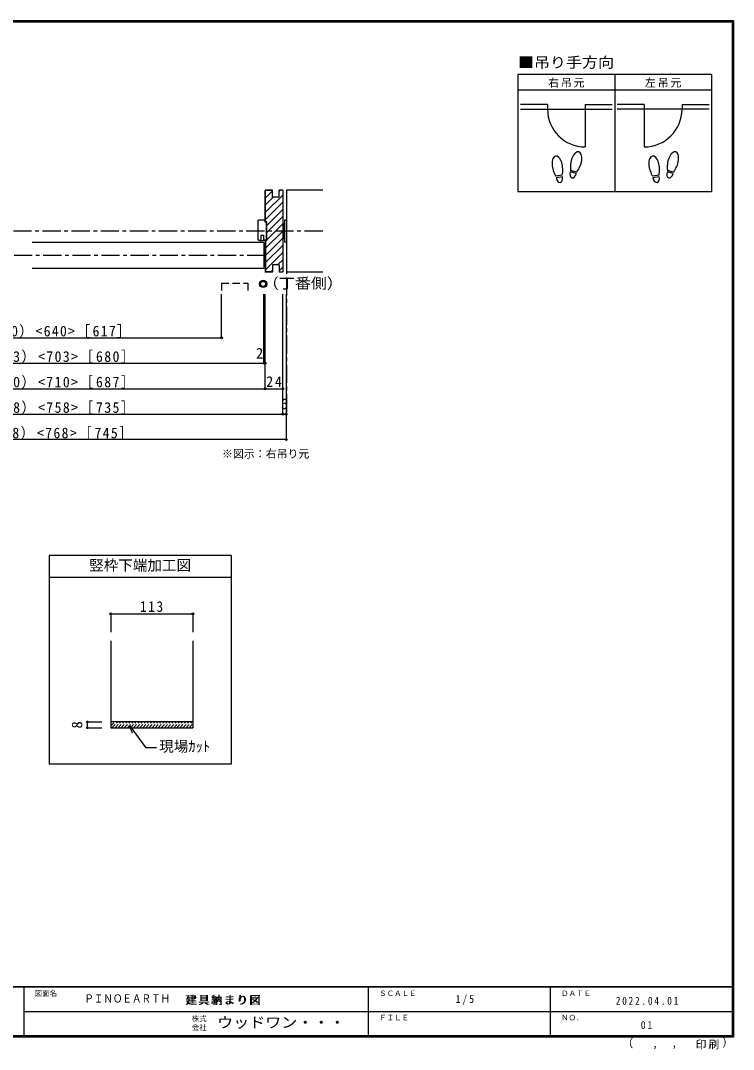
# Model space of a CAD drawing. Units: millimetres at full size, sheet at 1:5; details may follow other scales. Extents: x -973 to 977, y -718 to 696.
# Drawn here: x -3 to 977, y -718 to 696 of the extents above; entities that cross this region are included whole.
import ezdxf
from ezdxf.enums import TextEntityAlignment as Align

# ---------------------------------------------------------------- set-up
doc = ezdxf.new("R2010")
doc.units = ezdxf.units.MM
doc.header["$LTSCALE"] = 5
doc.header["$PDMODE"] = 32
doc.header["$PDSIZE"] = 2.5
for name, pattern in [('CHAIN1', [8, 5, -1, 1, -1]), ('DASHED1', [1.8, 1.2, -0.6]), ('DASHED2', [3, 2, -1])]:
    doc.linetypes.add(name, pattern=pattern)
for name, color, linetype in [('0-0_補助線', 7, 'Continuous'), ('0-1_通り芯', 4, 'CHAIN1'), ('0-3_仕上げ', 7, 'Continuous'), ('0-4_枠', 4, 'Continuous'), ('0-6_扉', 6, 'Continuous'), ('0-7_金物', 7, 'Continuous'), ('0-8_戸当', 3, 'Continuous'), ('0-A_文字', 3, 'Continuous'), ('0-B_寸法', 7, 'Continuous'), ('0-C_ハッチ', 4, 'DASHED1'), ('F-0_補助線', 7, 'Continuous'), ('F-1_枠', 6, 'Continuous'), ('F-A_文字', 7, 'Continuous')]:
    doc.layers.add(name, color=color, linetype=linetype)
doc.styles.add('ＭＳ ゴシック', font='')
doc.styles.get('ＭＳ ゴシック').set_extended_font_data('MS Gothic')

# ---------------------------------------------------------------- blocks, each defined once
blk = doc.blocks.new('02')
at = {"layer": '0-0_補助線'}
for p, q in [((-4.998, -10.239), (-4.998, 14.761)), ((5.802, 17.761), (-3.198, 17.761)), ((6.802, 16.761), (6.802, -9.239)), ((-4.998, -10.239), (-0.698, -10.239)), ((2.702, -3.239), (2.702, -10.239)), ((5.802, -10.239), (2.702, -10.239)), ((5.002, -10.239), (4.402, -10.839))]:
    blk.add_line(p, q, dxfattribs=at)
for points in [[(-4.998, 14.761), (-3.198, 14.761), (-3.198, 17.761)], [(-3.469, -10.239), (-2.869, -10.839), (4.402, -10.839)], [(2.702, -3.239), (-0.698, -3.239), (-0.698, -10.239)]]:
    blk.add_lwpolyline(points, dxfattribs=at)
for centre, start, end in [((5.802, 16.761), 0, 90), ((5.802, -9.239), 270, 0)]:
    blk.add_arc(centre, 1, start, end, dxfattribs=at)

msp = doc.modelspace()

# ---------------------------------------------------------------- linework, layer by layer
at = {"layer": '0-0_補助線', "color": 3}
for p, q in [((333.506, 419.491), (333.506, 463)), ((343.506, 462.5), (334.006, 462.5)), ((334.006, 419.491), (334.006, 462.5)), ((357.506, 463), (352.506, 463)), ((352.506, 453), (352.506, 463)), ((357.506, 463), (357.506, 350)), ((335.507, 419.491), (333.506, 419.491)), ((335.507, 393.491), (335.507, 419.491)), ((333.506, 393.491), (335.507, 393.491)), ((333.506, 393.491), (333.506, 350)), ((334.006, 393.491), (334.006, 350.5)), ((352.506, 360), (352.506, 350)), ((343.506, 350), (333.506, 350)), ((343.506, 350.5), (334.006, 350.5)), ((357.506, 350), (352.506, 350))]:
    msp.add_line(p, q, dxfattribs=at)
at = {"layer": '0-0_補助線', "color": 4}
for p, q in [((334.006, 462.333), (334.173, 462.5)), ((334.006, 452.434), (343.506, 461.934)), ((334.006, 432.635), (357.506, 456.135)), ((334.006, 442.534), (344.472, 453)), ((352.506, 461.034), (354.472, 463)), ((334.006, 422.735), (357.506, 446.235)), ((335.507, 414.337), (357.506, 436.336)), ((335.507, 404.437), (357.506, 426.436)), ((335.507, 394.538), (357.506, 416.537)), ((334.006, 383.137), (357.506, 406.637)), ((334.006, 373.238), (357.506, 396.738)), ((334.006, 363.338), (357.506, 386.838)), ((334.006, 353.439), (357.506, 376.939)), ((350.467, 360), (357.506, 367.039)), ((352.506, 352.14), (357.506, 357.14)), ((340.967, 350.5), (343.506, 353.039)), ((121.182, -119.316), (234.182, -119.316)), ((121.182, -119.316), (121.182, -144.316)), ((234.182, -119.316), (234.182, -144.316))]:
    msp.add_line(p, q, dxfattribs=at)
at = {"layer": '0-0_補助線'}
for p, q in [((362.506, 463), (362.506, 350)), ((358.006, 415.5), (357.506, 415.5)), ((358.006, 416.5), (358.006, 396.5)), ((360.006, 416.5), (358.006, 416.5)), ((362.506, 421.5), (360.006, 421.5)), ((360.006, 421.5), (360.006, 391.5)), ((362.506, 421.5), (362.506, 391.5)), ((358.006, 397.5), (357.506, 397.5)), ((360.006, 396.5), (358.006, 396.5)), ((362.506, 391.5), (360.006, 391.5))]:
    msp.add_line(p, q, dxfattribs=at)
at = {"layer": '0-0_補助線', "color": 6}
msp.add_line((331.506, 391), (331.506, 355), dxfattribs=at)
at = {"layer": '0-0_補助線', "color": 3}
for points in [[(352.506, 453), (343.506, 453), (343.506, 463), (333.506, 463)], [(352.506, 360), (343.506, 360), (343.506, 350)]]:
    msp.add_lwpolyline(points, dxfattribs=at)
at = {"layer": '0-0_補助線'}
for p in [(121.182, -119.316), (234.182, -119.316)]:
    msp.add_point(p, dxfattribs=at)
at = {"layer": '0-1_通り芯'}
for p, q in [((362.506, 463), (362.506, 155)), ((412.506, 406.5), (-409.2, 406.5)), ((333.506, 373), (-330.2, 373))]:
    msp.add_line(p, q, dxfattribs=at)
at = {"layer": '0-3_仕上げ'}
for p, q in [((412.506, 463), (362.506, 463)), ((412.506, 350), (362.506, 350))]:
    msp.add_line(p, q, dxfattribs=at)
at = {"layer": '0-4_枠', "color": 3}
for p, q in [((121.182, -156.248), (121.182, -275.823)), ((234.182, -156.248), (234.182, -275.823)), ((234.182, -267.823), (121.182, -267.823)), ((121.182, -275.823), (234.182, -275.823))]:
    msp.add_line(p, q, dxfattribs=at)
at = {"layer": '0-6_扉'}
for p, q in [((331.506, 391), (13.153, 391)), ((331.506, 355), (13.153, 355))]:
    msp.add_line(p, q, dxfattribs=at)
at = {"layer": '0-6_扉', "linetype": 'DASHED2'}
for p, q in [((273.512, 334.908), (273.512, 320)), ((273.512, 334.908), (309.512, 334.908)), ((309.512, 334.908), (309.512, 320))]:
    msp.add_line(p, q, dxfattribs=at)
at = {"layer": '0-7_金物'}
for radius in [5, 3.5]:
    msp.add_circle((330.555, 333.957), radius, dxfattribs=at)
at = {"layer": '0-8_戸当', "color": 2}
for p, q in [((721.239, 580.308), (684.139, 580.308)), ((721.239, 580.308), (721.239, 574.008)), ((773.039, 580.308), (810.139, 580.308)), ((773.039, 580.308), (773.039, 522.208)), ((854.239, 580.308), (817.139, 580.308)), ((854.239, 580.308), (854.239, 522.208)), ((906.039, 580.308), (943.139, 580.308)), ((906.039, 580.308), (906.039, 574.008)), ((684.139, 574.008), (810.139, 574.008)), ((943.139, 574.008), (817.139, 574.008))]:
    msp.add_line(p, q, dxfattribs=at)
at = {"layer": '0-8_戸当'}
for p, q in [((741.457, 483.378), (732.811, 481.853)), ((741.822, 481.31), (733.175, 479.785)), ((760.924, 485.706), (752.444, 487.978)), ((761.468, 487.735), (752.987, 490.007)), ((874.457, 483.378), (865.811, 481.853)), ((874.822, 481.31), (866.175, 479.785)), ((893.924, 485.706), (885.444, 487.978)), ((894.468, 487.735), (885.987, 490.007))]:
    msp.add_line(p, q, dxfattribs=at)
at = {"layer": '0-8_戸当', "color": 2}
for centre, start, end in [((773.039, 574.008), 180, 270), ((854.239, 574.008), 270, 0)]:
    msp.add_arc(centre, 51.8, start, end, dxfattribs=at)
at = {"layer": '0-8_戸当'}
for centre, major_axis, ratio, start_param, end_param in [((734.795, 495.877), (-2.445, 13.867), 0.5, 4.34059143, 8.22577918), ((760.713, 501.878), (3.644, 13.601), 0.5, 4.34059143, 8.22577918), ((867.795, 495.877), (-2.445, 13.867), 0.5, 4.34059143, 8.22577918), ((893.713, 501.878), (3.644, 13.601), 0.5, 4.34059143, 8.22577918), ((760.609, 501.489), (4.416, 16.48), 0.4, 1.85063327, 2.44287679), ((760.609, 501.489), (4.416, 16.48), 0.4, 3.84030852, 4.43255203), ((893.609, 501.489), (4.416, 16.48), 0.4, 1.85063327, 2.44287679), ((893.609, 501.489), (4.416, 16.48), 0.4, 3.84030852, 4.43255203), ((734.865, 495.481), (-2.963, 16.802), 0.4, 1.85063327, 2.44287679), ((737.498, 480.548), (-1.27, 7.205), 0.6, 1.57079633, 4.71238898), ((734.865, 495.481), (-2.963, 16.802), 0.4, 3.84030852, 4.43255203), ((756.684, 486.842), (1.894, 7.067), 0.6, 1.57079633, 4.71238898), ((867.865, 495.481), (-2.963, 16.802), 0.4, 1.85063327, 2.44287679), ((870.498, 480.548), (-1.27, 7.205), 0.6, 1.57079633, 4.71238898), ((867.865, 495.481), (-2.963, 16.802), 0.4, 3.84030852, 4.43255203), ((889.684, 486.842), (1.894, 7.067), 0.6, 1.57079633, 4.71238898)]:
    msp.add_ellipse(centre, major_axis=major_axis, ratio=ratio, start_param=start_param, end_param=end_param, dxfattribs=at)
at = {"layer": '0-A_文字'}
for p, q in [((680.639, 621.667), (680.639, 460.667)), ((946.639, 621.667), (680.639, 621.667)), ((813.639, 621.667), (813.639, 460.667)), ((680.639, 600.667), (946.639, 600.667)), ((36.653, -39.316), (36.653, -325.823)), ((286.653, -39.316), (36.653, -39.316)), ((286.653, -39.316), (286.653, -325.823)), ((286.653, -69.316), (36.653, -69.316)), ((286.653, -325.823), (36.653, -325.823))]:
    msp.add_line(p, q, dxfattribs=at)
at = {"layer": '0-A_文字', "color": 7}
for p, q in [((147.055, -272.705), (169.345, -303.541)), ((147.055, -272.705), (150.802, -283.012)), ((184.265, -303.541), (169.345, -303.541))]:
    msp.add_line(p, q, dxfattribs=at)
at = {"layer": '0-A_文字'}
msp.add_lwpolyline([(946.639, 621.667), (946.639, 460.667), (680.639, 460.667)], dxfattribs=at)
at = {"layer": '0-B_寸法', "color": 4}
for p, q in [((273.512, 260), (273.512, 320)), ((331.506, 225), (331.506, 320)), ((333.506, 190), (333.506, 320)), ((357.506, 155), (357.506, 320)), ((362.506, 120), (362.506, 320)), ((-320.2, 260), (273.512, 260)), ((-330.2, 225), (333.506, 225)), ((-354.2, 190), (357.506, 190)), ((-359.2, 155), (362.506, 155)), ((362.506, 120), (-359.2, 120)), ((89.124, -275.823), (109.124, -275.823))]:
    msp.add_line(p, q, dxfattribs=at)
msp.add_lwpolyline([(89.124, -275.823), (89.124, -267.823), (109.124, -267.823)], dxfattribs=at)
at = {"layer": '0-B_寸法'}
for p in [(273.512, 260), (331.506, 225), (333.506, 225), (333.506, 190), (357.506, 190), (357.506, 155), (362.506, 155), (362.506, 120), (89.124, -267.823), (89.124, -275.823)]:
    msp.add_point(p, dxfattribs=at)
at = {"layer": '0-C_ハッチ'}
for p, q in [((121.182, -273.27), (126.629, -267.823)), ((121.182, -269.027), (122.386, -267.823)), ((122.871, -275.823), (130.871, -267.823)), ((127.114, -275.823), (135.114, -267.823)), ((131.357, -275.823), (139.357, -267.823)), ((135.599, -275.823), (143.599, -267.823)), ((139.842, -275.823), (147.842, -267.823)), ((144.085, -275.823), (152.085, -267.823)), ((148.327, -275.823), (156.327, -267.823)), ((152.57, -275.823), (160.57, -267.823)), ((156.812, -275.823), (164.812, -267.823)), ((161.055, -275.823), (169.055, -267.823)), ((165.298, -275.823), (173.298, -267.823)), ((169.54, -275.823), (177.54, -267.823)), ((173.783, -275.823), (181.783, -267.823)), ((178.026, -275.823), (186.026, -267.823)), ((182.268, -275.823), (190.268, -267.823)), ((186.511, -275.823), (194.511, -267.823)), ((190.754, -275.823), (198.754, -267.823)), ((194.996, -275.823), (202.996, -267.823)), ((199.239, -275.823), (207.239, -267.823)), ((203.482, -275.823), (211.482, -267.823)), ((207.724, -275.823), (215.724, -267.823)), ((211.967, -275.823), (219.967, -267.823)), ((216.209, -275.823), (224.209, -267.823)), ((220.452, -275.823), (228.452, -267.823)), ((224.695, -275.823), (232.695, -267.823)), ((228.937, -275.823), (234.182, -270.578)), ((233.18, -275.823), (234.182, -274.821))]:
    msp.add_line(p, q, dxfattribs=at)
at = {"layer": 'F-1_枠'}
for p, q in [((-973.347, 695.833), (976.653, 695.833)), ((-973.347, 695), (976.653, 695)), ((-973.347, 694.167), (976.653, 694.167)), ((974.986, 695.833), (974.986, -700.833)), ((975.82, 695.833), (975.82, -700.833)), ((976.653, 695.833), (976.653, -700.833)), ((976.653, -631.667), (-973.347, -631.667)), ((976.653, -632.5), (-973.347, -632.5)), ((1.653, -632.5), (1.653, -699.167)), ((474.986, -632.5), (474.986, -699.167)), ((724.986, -632.5), (724.986, -699.167)), ((1.653, -665.833), (974.986, -665.834)), ((976.653, -699.167), (-973.347, -699.167)), ((976.653, -700), (-973.347, -700)), ((976.653, -700.833), (-973.347, -700.833))]:
    msp.add_line(p, q, dxfattribs=at)

# ---------------------------------------------------------------- block references
at = {"layer": '0-0_補助線', "xscale": -1}
msp.add_blockref('02', (330.309, 404.23), dxfattribs=at)

# ---------------------------------------------------------------- texts
at = {"layer": '0-0_補助線', "insert": (161.432, -116.816), "char_height": 14.66, "attachment_point": 7, "style": 'ＭＳ ゴシック'}
msp.add_mtext('\\T1.27;\\W0.9;113', dxfattribs=at)
at = {"layer": '0-A_文字', "color": 7, "style": 'ＭＳ ゴシック', "width": 1.1}
for s, p in [('■吊り手方向', (680.639, 626.667)), ('（丁番側）', (330.188, 323.105))]:
    msp.add_text(s, height=14.66, dxfattribs=at).set_placement(p, align=Align.BOTTOM_LEFT)
at = {"layer": '0-A_文字', "color": 7, "style": 'ＭＳ ゴシック'}
for s, height, p in [('※図示：右吊り元', 11, (274.044, 91.751)), ('竪枠下端加工図', 14.66, (91.653, -64.316)), ('現場ｶｯﾄ', 14.66, (187.823, -313.114))]:
    msp.add_text(s, height=height, dxfattribs=at).set_placement(p, align=Align.BOTTOM_LEFT)
at = {"layer": '0-A_文字', "color": 7, "char_height": 11, "attachment_point": 7, "style": 'ＭＳ ゴシック'}
for s, insert in [('\\T1.17;右吊元', (722.139, 603.667)), ('\\T1.17;左吊元', (855.139, 603.667))]:
    msp.add_mtext(s, dxfattribs=dict(at, insert=insert))
at = {"layer": '0-B_寸法', "style": 'ＭＳ ゴシック'}
for s, p in [('2', (320.756, 227)), ('5', (355.006, 157.5))]:
    msp.add_text(s, height=14.66, dxfattribs=at).set_placement(p, align=Align.BOTTOM_LEFT)
msp.add_text('8', height=14.66, rotation=90, dxfattribs=at).set_placement((86.624, -276.916), align=Align.BOTTOM_LEFT)
at = {"layer": '0-B_寸法', "char_height": 14.66, "attachment_point": 7, "style": 'ＭＳ ゴシック'}
for s, insert in [('\\T1.18;\\W0.95;有効開口寸法＝730（660）<640>［617］', (-250.847, 260)), ('\\T1.2;\\W0.95;ＤＷ＝793（723）<703>［680］', (-160.847, 225)), ('\\T1.2;\\W0.95;枠内＝800（730）<710>［687］', (-160.847, 190)), ('\\T1.27;\\W0.95;24', (334.881, 192.5)), ('\\T1.2;\\W0.95;枠外＝848（778）<758>［735］', (-160.847, 155)), ('\\T1.19;\\W0.95;ＲＯＷ＝858（788）<768>［745］', (-183.347, 120))]:
    msp.add_mtext(s, dxfattribs=dict(at, insert=insert))
at = {"layer": 'F-0_補助線', "style": 'ＭＳ ゴシック', "width": 0.85}
msp.add_text('ＰＩＮＯＥＡＲＴＨ', height=11, dxfattribs=at).set_placement((84.986, -656.667), align=Align.BOTTOM_LEFT)
at = {"layer": 'F-0_補助線', "char_height": 11, "attachment_point": 7, "style": 'ＭＳ ゴシック'}
for insert in [(223.607, -656.798), (224.986, -656.667)]:
    msp.add_mtext('\\T1.17;建具納まり図', dxfattribs=dict(at, insert=insert))
at = {"layer": 'F-A_文字', "style": 'ＭＳ ゴシック'}
for s, height, p in [('図面名', 7.331, (16.653, -646.667)), ('ＳＣＡＬＥ', 7.331, (489.986, -646.667)), ('ＤＡＴＥ', 7.331, (739.986, -646.667)), ('株式', 7.331, (232.486, -681.5)), ('ＦＩＬＥ', 7.331, (489.986, -680)), ('ＮＯ．', 7.331, (739.986, -680.001)), ('会社', 7.331, (232.486, -693.5)), ('（', 11, (823.992, -718.052)), ('）', 11, (961.387, -717.355)), (',', 11, (865.199, -718.052)), (',', 11, (891.686, -717.588))]:
    msp.add_text(s, height=height, dxfattribs=at).set_placement(p, align=Align.BOTTOM_LEFT)
at = {"layer": 'F-A_文字', "style": 'ＭＳ ゴシック', "width": 1.1}
msp.add_text('ウッドワン・・・', height=14.66, dxfattribs=at).set_placement((267.486, -692.5), align=Align.BOTTOM_LEFT)
at = {"layer": 'F-A_文字', "char_height": 11, "attachment_point": 7, "style": 'ＭＳ ゴシック'}
for s, insert in [('\\T1.38;\\W0.9;1/5', (594.986, -656.667)), ('\\T1.39;\\W0.85;2022.04.01', (814.986, -656.667)), ('\\T1.36;\\W0.9;01', (849.361, -690.001)), ('\\T1.17;印刷', (924.678, -717.82))]:
    msp.add_mtext(s, dxfattribs=dict(at, insert=insert))

doc.saveas('drawing.dxf')
